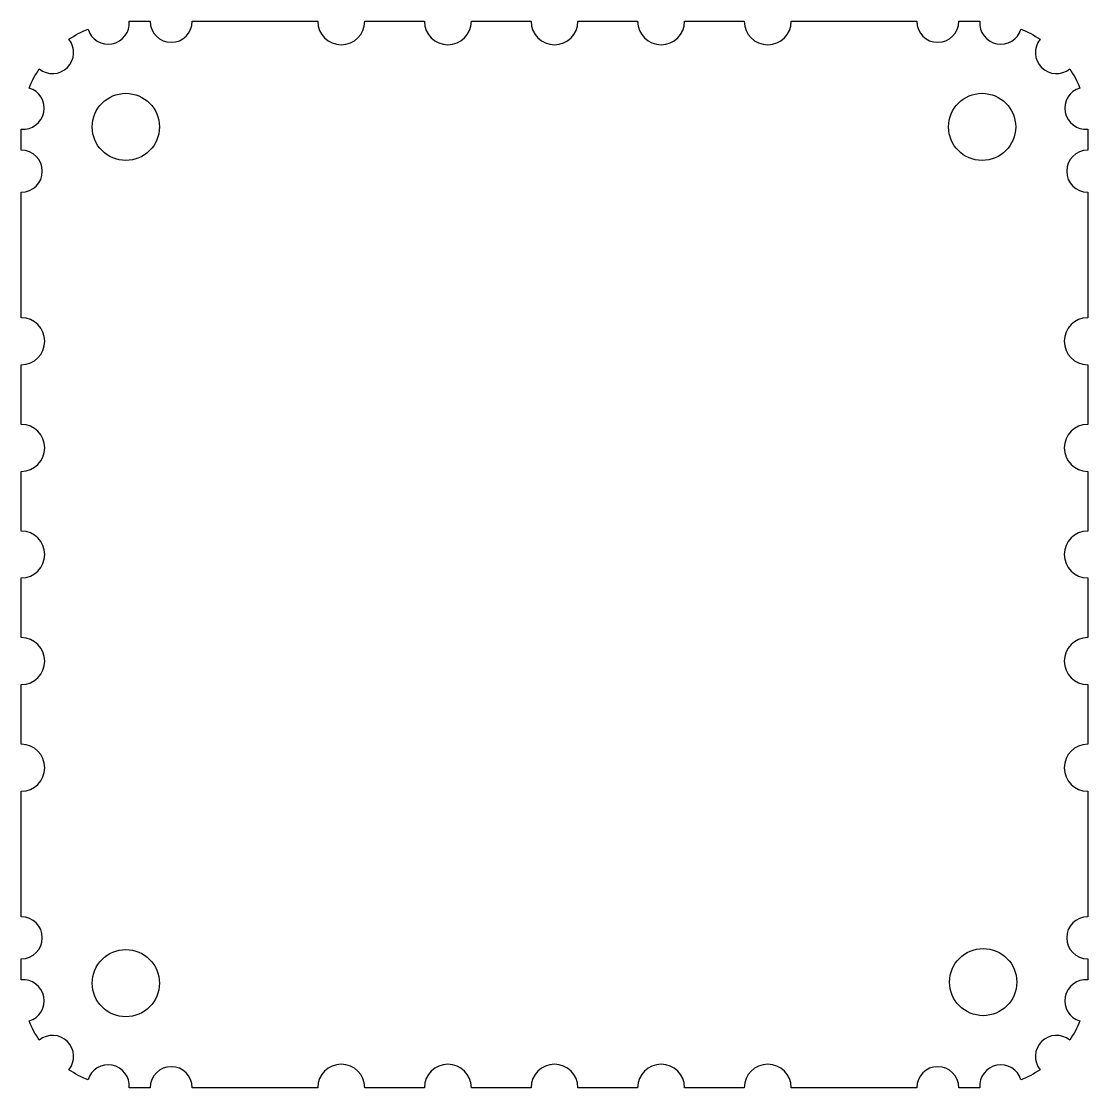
# Model space of a CAD drawing. Header units: millimetres. Extents: x 0 to 25.4, y -32.4 to -7.
import ezdxf

# ---------------------------------------------------------------- set-up
doc = ezdxf.new("R2010")
doc.units = ezdxf.units.MM
doc.layers.get('0').update_dxf_attribs({"linetype": 'CONTINUOUS'})

msp = doc.modelspace()

# ---------------------------------------------------------------- linework, layer by layer
msp.add_lwpolyline([(24.973, -8.131, -0.051332), (25.216, -8.591, 0.906121), (25.4, -9.569), (25.4, -10.07, 1), (25.4, -11.07), (25.4, -14.061, 1), (25.4, -15.179), (25.4, -16.601, 1), (25.4, -17.719), (25.4, -19.141, 1), (25.4, -20.259), (25.4, -21.681, 1), (25.4, -22.799), (25.4, -24.221, 1), (25.4, -25.339), (25.4, -28.33, 1), (25.4, -29.33), (25.4, -29.831, 0.906121), (25.216, -30.809, -0.051332), (24.973, -31.269, 0.905974), (24.269, -31.973, -0.051331), (23.809, -32.216, 0.90612), (22.831, -32.4), (22.33, -32.4, 1), (21.33, -32.4), (18.339, -32.4, 1), (17.221, -32.4), (15.799, -32.4, 1), (14.681, -32.4), (13.259, -32.4, 1), (12.141, -32.4), (10.719, -32.4, 1), (9.601, -32.4), (8.179, -32.4, 1), (7.061, -32.4), (4.07, -32.4, 1), (3.07, -32.4), (2.569, -32.4, 0.90612), (1.591, -32.216, -0.051331), (1.131, -31.973, 0.905974), (0.427, -31.269, -0.051332), (0.184, -30.809, 0.906121), (0, -29.831), (0, -29.33, 1), (0, -28.33), (0, -25.339, 1), (0, -24.221), (0, -22.799, 1), (0, -21.681), (0, -20.259, 1), (0, -19.141), (0, -17.719, 1), (0, -16.601), (0, -15.179, 1), (0, -14.061), (0, -11.07, 1), (0, -10.07), (0, -9.569, 0.906121), (0.184, -8.591, -0.051332), (0.427, -8.131, 0.905974), (1.131, -7.427, -0.051331), (1.591, -7.184, 0.90612), (2.569, -7), (3.07, -7, 1), (4.07, -7), (7.061, -7, 1), (8.179, -7), (9.601, -7, 1), (10.719, -7), (12.141, -7, 1), (13.259, -7), (14.681, -7, 1), (15.799, -7), (17.221, -7, 1), (18.339, -7), (21.33, -7, 1), (22.33, -7), (22.831, -7, 0.90612), (23.809, -7.184, -0.051331), (24.269, -7.427, 0.905974)], format="xyb", close=True)
for centre in [(2.489, -9.515), (22.885, -9.515), (2.489, -29.911), (22.911, -29.885)]:
    msp.add_circle(centre, 0.8)

doc.saveas('drawing.dxf')
